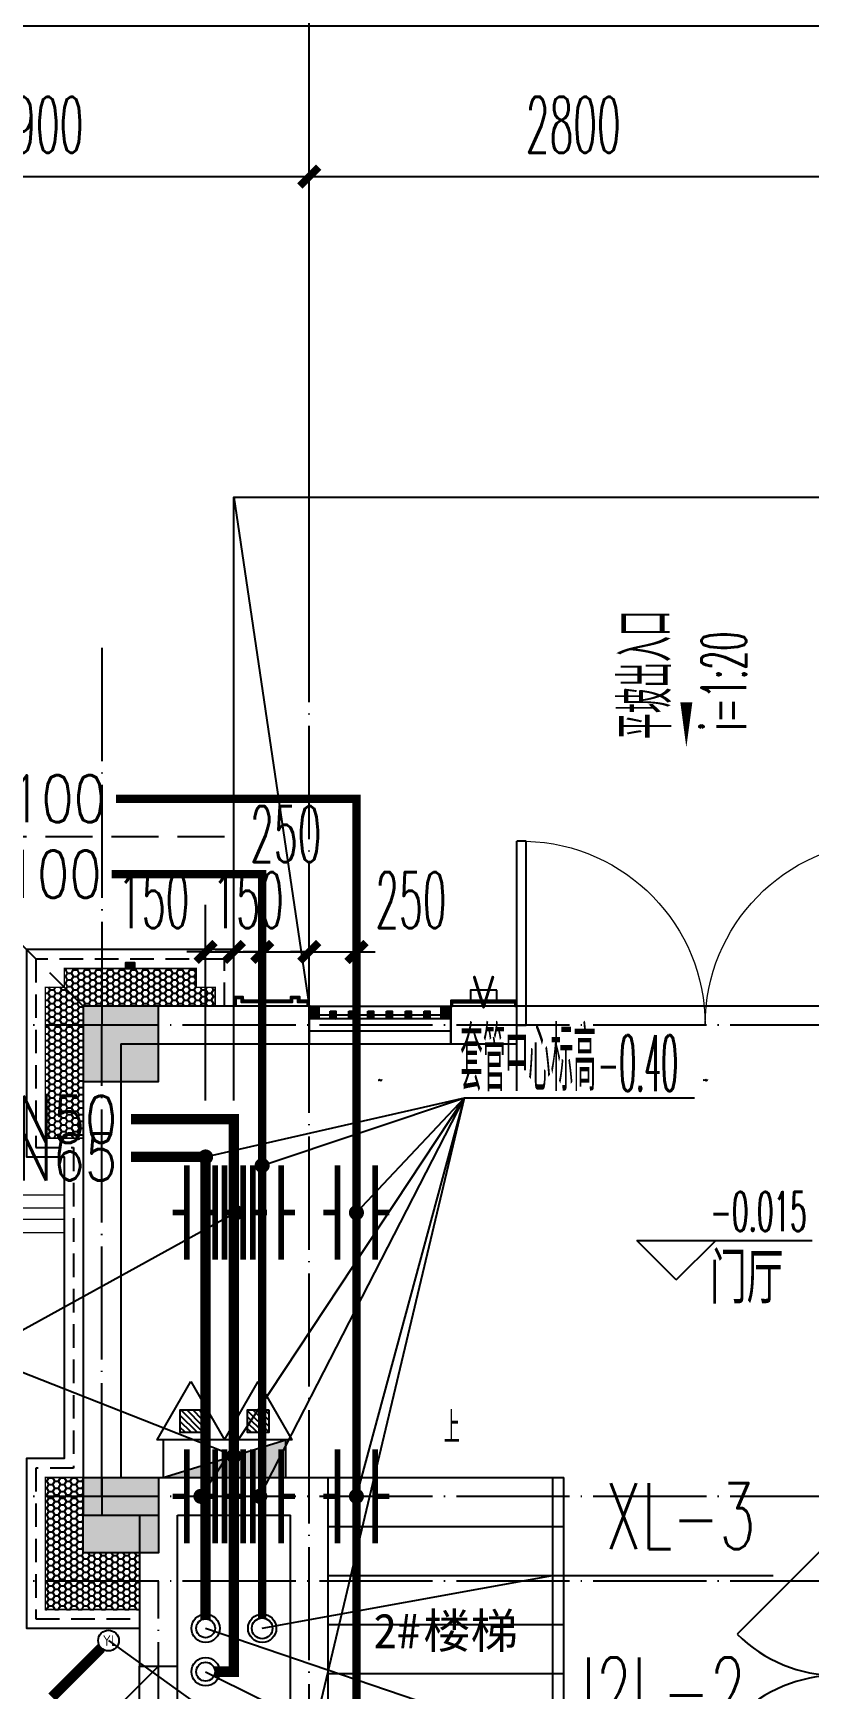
# Model space of a CAD drawing. Extents: x 27938 to 1507990, y 110129 to 923079.
# Drawn here: x 862552 to 866667, y 684636 to 693418 of the extents above; entities that cross this region are included whole.
import ezdxf

# ---------------------------------------------------------------- set-up
doc = ezdxf.new("R2010")
doc.units = 0
doc.header["$LTSCALE"] = 1000
doc.header["$MEASUREMENT"] = 0
for name, pattern in [('DASH', [0.35, 0.25, -0.1]), ('DOTE', [2.42, 2, -0.2, 0.02, -0.2]), ('HIDDEN', [0.375, 0.25, -0.125])]:
    doc.linetypes.add(name, pattern=pattern)
for name, color, linetype in [('A-EQPM-MECH', 191, 'Continuous'), ('AXIS', 3, 'Continuous'), ('DIM_ELEV', 3, 'Continuous'), ('DIM_SYMB', 3, 'Continuous'), ('DIM_不分区消火栓', 1, 'Continuous'), ('DIM_给水', 3, 'Continuous'), ('DIM_雨水', 4, 'Continuous'), ('DOTE', 1, 'Continuous'), ('EQUIP_消火栓', 7, 'Continuous'), ('EQUIP_消防', 7, 'Continuous'), ('PIPE-不分区消火栓', 1, 'TG_X'), ('PIPE-给水', 3, 'J1'), ('PIPE-给水中', 72, 'J2'), ('PIPE-雨水', 4, 'TG_Y'), ('PUB_HATCH', 8, 'Continuous'), ('PUB_TEXT', 4, 'Continuous'), ('STAIR', 2, 'Continuous'), ('TEXT_不分区消火栓', 7, 'Continuous'), ('TEXT_给水', 7, 'Continuous'), ('TWT_LEAD', 3, 'Continuous'), ('VALVE_不分区消火栓', 7, 'Continuous'), ('VPIPE-不分区消火栓', 1, 'Continuous'), ('VPIPE-消防', 1, 'X1'), ('VPIPE-给水', 3, 'J1'), ('VPIPE-给水中', 72, 'J2'), ('VPIPE-雨水', 4, 'Y'), ('WALL', 9, 'Continuous'), ('WINDOW', 4, 'Continuous'), ('WINDOW_TEXT', 7, 'Continuous'), ('修改标示', 212, 'Continuous'), ('卫生间', 6, 'Continuous'), ('看线', 251, 'Continuous'), ('立面', 73, 'Continuous'), ('立面-看线', 251, 'Continuous'), ('铝合金', 144, 'Continuous')]:
    doc.layers.add(name, color=color, linetype=linetype)
doc.layers.add('平面-栏杆', color=135, linetype='Continuous', lineweight=15)
doc.layers.add('平面-看线', color=45, linetype='Continuous', lineweight=15)
doc.styles.add('_TCH_DIM', font='SIMPLEX.shx', dxfattribs={"width": 0.7, "bigfont": 'GBCBIG.shx'})
doc.styles.add('_TCH_DIM_T3', font='SIMPLEX.shx', dxfattribs={"width": 0.494118, "bigfont": 'GBCBIG.shx'})
doc.styles.add('_TCH_WINDOW', font='SIMPLEX.shx', dxfattribs={"width": 0.7, "height": 3.5, "bigfont": 'GBCBIG.shx'})
doc.styles.add('_TWT_PIPEDN', font='SIMPLEX', dxfattribs={"width": 0.8, "height": 3.5, "bigfont": 'HZTXT'})
doc.styles.add('_TWT_SERIAL', font='SIMPLEX', dxfattribs={"width": 0.8, "height": 3.5, "bigfont": 'HZTXT'})
doc.styles.get("Standard").update_dxf_attribs({"font": 'gbenor.shx', "bigfont": 'gbcbig.shx'})
doc.styles.add('TG_LINETYPE', font='SIMPLEX', dxfattribs={"width": 0.8, "height": 3, "bigfont": 'HZTXT'})
doc.styles.add('黑体', font='simhei.ttf')
doc.linetypes.add('J1', pattern='A,3,-0.2,["J1",Standard,S=0.25,R=0,X=-0.1,Y=-0.115],-0.35', length=3.55)
doc.linetypes.add('J2', pattern='A,3,-0.2,["J2",Standard,S=0.25,R=0,X=-0.1,Y=-0.115],-0.35', length=3.55)
doc.linetypes.add('TG_X', pattern='A,2,-0.229,["X",TG_LINETYPE,S=0.1,R=0,X=-0.229,Y=-0.15],0', length=2.229)
doc.linetypes.add('TG_Y', pattern='A,2,-0.229,["Y",TG_LINETYPE,S=0.1,R=0,X=-0.229,Y=-0.15],0', length=2.229)
doc.linetypes.add('X1', pattern='A,3,-0.2,["X1",Standard,S=0.25,R=0,X=-0.1,Y=-0.115],-0.35', length=3.55)
doc.linetypes.add('Y', pattern='A,3,-0.2,["Y",Standard,S=0.25,R=0,X=-0.1,Y=-0.115],-0.2', length=3.4)
doc.dimstyles.new('_TCH_ARCH&&100', dxfattribs={"dimtxt": 297.5, "dimasz": 100, "dimexe": 250, "dimexo": 300, "dimgap": 126.25, "dimtad": 1, "dimdec": 0, "dimzin": 0, "dimdsep": 46, "dimtxsty": '_TCH_DIM_T3', "dimblk": 'ARCHTICK', "dimcen": 0.09, "dimclrt": 4, "dimazin": 2, "dimtfac": 1, "dimtdec": 0, "dimtix": 1, "dimtmove": 2, "dimatfit": 3, "dimfxl": 100, "dimtolj": 1, "dimtzin": 0, "dimarcsym": 0})
doc.dimstyles.new('_TWT_ARCH&&100', dxfattribs={"dimtxt": 297.5, "dimasz": 100, "dimexe": 250, "dimexo": 300, "dimgap": 126.25, "dimtad": 1, "dimdec": 0, "dimzin": 0, "dimdsep": 46, "dimtxsty": '_TCH_DIM_T3', "dimblk": 'ARCHTICK', "dimcen": 0.09, "dimclrt": 7, "dimazin": 2, "dimtfac": 1, "dimtdec": 0, "dimtix": 1, "dimtmove": 2, "dimatfit": 3, "dimfxl": 1, "dimtolj": 1, "dimtzin": 0, "dimarcsym": 0})

# ---------------------------------------------------------------- blocks, each defined once
blk = doc.blocks.new('A$C148B7D8E')
at = {"layer": '卫生间', "color": 159, "linetype": 'DASH', "true_color": 0x22346e}
blk.add_line((15200, 14500), (16100, 15400), dxfattribs=at)
blk.add_lwpolyline([(16100, 13500), (16100, 15400), (14400.2, 15400)], dxfattribs=at)
blk = doc.blocks.new('$TwtSys$00000434')
for p, q in [((-0.5, 0.5), (-0.5, -0.5)), ((-0.5, -0.5), (0.5, 0.5)), ((0.5, 0.5), (-0.5, 0.5)), ((0.5, -0.5), (0.5, 0.5)), ((-0.5, -0.5), (0.5, -0.5))]:
    blk.add_line(p, q)
blk.add_solid([(0.5, -0.5), (0.5, 0.5), (-0.5, -0.5)])
blk = doc.blocks.new('$TwtSys$00000546')
h = blk.add_hatch()
h.set_pattern_fill('ANSI31', color=1, scale=200, style=0)
h.set_pattern_definition([(45, (-38543.802, -6670.83), (-17.67767, 17.67767), [])])
h.paths.add_polyline_path([(-64.9, 173.7), (64.9, 173.7), (64.9, 43.9), (-64.9, 43.9)])
at = {"color": 1}
for points in [[(0, 343.6), (-198.4, 0), (198.4, 0)], [(-64.9, 173.7), (64.9, 173.7), (64.9, 43.9), (-64.9, 43.9)]]:
    blk.add_lwpolyline(points, close=True, dxfattribs=at)
blk = doc.blocks.new('A$C7D502F78')
at = {"layer": '修改标示', "ltscale": 2}
blk.add_lwpolyline([(-150.6, 197.3), (-10.6, 197.3), (-10.6, 142.3), (-150.6, 142.3)], close=True, dxfattribs=at)
at = {"layer": 'PUB_TEXT'}
blk.add_text('V', height=175, dxfattribs=at).set_placement((-147.2, 99.1))
blk = doc.blocks.new('A$C028C60F5')
at = {"color": 0}
blk.add_lwpolyline([(400, 0), (0, 0), (0, -400), (400, -400)], close=True, dxfattribs=at)
at = {"layer": 'PUB_HATCH', "color": 0}
blk.add_solid([(0, -400), (400, -400), (0, 0), (400, 0)], dxfattribs=at)
blk = doc.blocks.new('A$C3EFA6995')
for p in [(9700, 100), (9700, -2400), (15900, -2400)]:
    blk.add_blockref('A$C028C60F5', p)
at = {"xscale": -1}
blk.add_blockref('A$C028C60F5', (16300, 100), dxfattribs=at)
blk = doc.blocks.new('A$C62CD4B6E')
at = {"layer": 'WALL', "color": 8}
for p, q in [((20300, -2100), (20600, -2100)), ((20300, -2100), (20300, -2300)), ((20600, -2100), (20600, -2300)), ((20300, -2300), (20600, -2300))]:
    blk.add_line(p, q, dxfattribs=at)
at = {"layer": '平面-栏杆', "color": 8}
for p, q in [((15480, -670), (20100, -670)), ((15480, -730), (20100, -730))]:
    blk.add_line(p, q, dxfattribs=at)
at = {"layer": '平面-看线', "color": 8}
for p, q in [((15480, -600), (20100, -600)), ((15480, -800), (20100, -800))]:
    blk.add_line(p, q, dxfattribs=at)
blk = doc.blocks.new('_ArchTick')
at = {"color": 0, "linetype": 'ByBlock', "const_width": 0.4}
blk.add_lwpolyline([(-0.5, -0.5), (0.5, 0.5)], dxfattribs=at)
blk = doc.blocks.new('*D204')
at = {"layer": 'Defpoints', "color": 0}
for p in [(863616.6, 688544.7), (863466.6, 687457.2), (863616.6, 687457.2)]:
    blk.add_point(p, dxfattribs=at)
at = {"layer": 'DIM_给水', "color": 0, "lineweight": -2}
for p, q in [((863466.6, 687757.2), (863466.6, 688794.7)), ((863616.6, 687757.2), (863616.6, 688794.7)), ((863466.6, 688544.7), (863366.6, 688544.7)), ((863466.6, 688544.7), (863616.6, 688544.7)), ((863616.6, 688544.7), (863716.6, 688544.7))]:
    blk.add_line(p, q, dxfattribs=at)
at = {"layer": 'DIM_给水', "color": 0, "lineweight": -2, "xscale": 100, "yscale": 100, "zscale": 100}
blk.add_blockref('_ArchTick', (863466.6, 688544.7), dxfattribs=at)
at = {"layer": 'DIM_给水', "color": 0, "lineweight": -2, "xscale": 100, "yscale": 100, "zscale": 100, "rotation": 180}
blk.add_blockref('_ArchTick', (863616.6, 688544.7), dxfattribs=at)
at = {"layer": 'DIM_给水', "color": 7, "insert": (863191.6, 688819.7), "char_height": 297.5, "attachment_point": 5, "style": '_TCH_DIM_T3'}
blk.add_mtext('\\A1;150', dxfattribs=at)
blk = doc.blocks.new('*D205')
at = {"layer": 'Defpoints', "color": 0}
for p in [(863766.6, 688544.7), (863616.6, 687457.2), (863766.6, 687457.2)]:
    blk.add_point(p, dxfattribs=at)
at = {"layer": 'DIM_给水', "color": 0, "lineweight": -2}
for p, q in [((863616.6, 687757.2), (863616.6, 688794.7)), ((863766.6, 687757.2), (863766.6, 688794.7)), ((863616.6, 688544.7), (863516.6, 688544.7)), ((863616.6, 688544.7), (863766.6, 688544.7)), ((863766.6, 688544.7), (863866.6, 688544.7))]:
    blk.add_line(p, q, dxfattribs=at)
at = {"layer": 'DIM_给水', "color": 0, "lineweight": -2, "xscale": 100, "yscale": 100, "zscale": 100}
blk.add_blockref('_ArchTick', (863616.6, 688544.7), dxfattribs=at)
at = {"layer": 'DIM_给水', "color": 0, "lineweight": -2, "xscale": 100, "yscale": 100, "zscale": 100, "rotation": 180}
blk.add_blockref('_ArchTick', (863766.6, 688544.7), dxfattribs=at)
at = {"layer": 'DIM_给水', "color": 7, "insert": (863691.6, 688819.7), "char_height": 297.5, "attachment_point": 5, "style": '_TCH_DIM_T3'}
blk.add_mtext('\\A1;150', dxfattribs=at)
blk = doc.blocks.new('*D206')
at = {"layer": 'Defpoints', "color": 0}
for p in [(864016.6, 688544.7), (863766.6, 687457.2), (864016.6, 687457.2)]:
    blk.add_point(p, dxfattribs=at)
at = {"layer": 'DIM_给水', "color": 0, "lineweight": -2}
for p, q in [((863766.6, 687757.2), (863766.6, 688794.7)), ((864016.6, 687757.2), (864016.6, 688794.7)), ((863766.6, 688544.7), (863666.6, 688544.7)), ((863766.6, 688544.7), (864016.6, 688544.7)), ((864016.6, 688544.7), (864116.6, 688544.7))]:
    blk.add_line(p, q, dxfattribs=at)
at = {"layer": 'DIM_给水', "color": 0, "lineweight": -2, "xscale": 100, "yscale": 100, "zscale": 100}
blk.add_blockref('_ArchTick', (863766.6, 688544.7), dxfattribs=at)
at = {"layer": 'DIM_给水', "color": 0, "lineweight": -2, "xscale": 100, "yscale": 100, "zscale": 100, "rotation": 180}
blk.add_blockref('_ArchTick', (864016.6, 688544.7), dxfattribs=at)
at = {"layer": 'DIM_给水', "color": 7, "insert": (863891.6, 689169.7), "char_height": 297.5, "attachment_point": 5, "style": '_TCH_DIM_T3'}
blk.add_mtext('\\A1;250', dxfattribs=at)
blk = doc.blocks.new('*D207')
at = {"layer": 'Defpoints', "color": 0}
for p in [(864266.6, 688544.7), (864016.6, 687457.2), (864266.6, 687457.2)]:
    blk.add_point(p, dxfattribs=at)
at = {"layer": 'DIM_给水', "color": 0, "lineweight": -2}
for p, q in [((864016.6, 687757.2), (864016.6, 688794.7)), ((864266.6, 687757.2), (864266.6, 688794.7)), ((864016.6, 688544.7), (863916.6, 688544.7)), ((864016.6, 688544.7), (864266.6, 688544.7)), ((864266.6, 688544.7), (864366.6, 688544.7))]:
    blk.add_line(p, q, dxfattribs=at)
at = {"layer": 'DIM_给水', "color": 0, "lineweight": -2, "xscale": 100, "yscale": 100, "zscale": 100}
blk.add_blockref('_ArchTick', (864016.6, 688544.7), dxfattribs=at)
at = {"layer": 'DIM_给水', "color": 0, "lineweight": -2, "xscale": 100, "yscale": 100, "zscale": 100, "rotation": 180}
blk.add_blockref('_ArchTick', (864266.6, 688544.7), dxfattribs=at)
at = {"layer": 'DIM_给水', "color": 7, "insert": (864555.6, 688819.7), "char_height": 297.5, "attachment_point": 5, "style": '_TCH_DIM_T3'}
blk.add_mtext('\\A1;250', dxfattribs=at)
blk = doc.blocks.new('*D941')
at = {"layer": 'AXIS', "color": 0, "lineweight": -2}
for p, q in [((864016.6, 690457.2), (864016.6, 692907.2)), ((866816.6, 690457.2), (866816.6, 692907.2)), ((864016.6, 692657.2), (866816.6, 692657.2))]:
    blk.add_line(p, q, dxfattribs=at)
at = {"layer": 'Defpoints', "color": 0}
for p in [(866816.6, 692657.2), (864016.6, 690157.2), (866816.6, 690157.2)]:
    blk.add_point(p, dxfattribs=at)
at = {"layer": 'AXIS', "color": 0, "lineweight": -2, "xscale": 100, "yscale": 100, "zscale": 100, "rotation": 180}
blk.add_blockref('_ArchTick', (864016.6, 692657.2), dxfattribs=at)
at = {"layer": 'AXIS', "color": 0, "lineweight": -2, "xscale": 100, "yscale": 100, "zscale": 100}
blk.add_blockref('_ArchTick', (866816.6, 692657.2), dxfattribs=at)
at = {"layer": 'AXIS', "color": 4, "insert": (865416.6, 692932.2), "char_height": 297.5, "attachment_point": 5, "style": '_TCH_DIM_T3'}
blk.add_mtext('\\A1;2800', dxfattribs=at)
blk = doc.blocks.new('*D942')
at = {"layer": 'AXIS', "color": 0, "lineweight": -2}
for p, q in [((861116.6, 690457.2), (861116.6, 692907.2)), ((864016.6, 690457.2), (864016.6, 692907.2)), ((861116.6, 692657.2), (864016.6, 692657.2))]:
    blk.add_line(p, q, dxfattribs=at)
at = {"layer": 'Defpoints', "color": 0}
for p in [(864016.6, 692657.2), (861116.6, 690157.2), (864016.6, 690157.2)]:
    blk.add_point(p, dxfattribs=at)
at = {"layer": 'AXIS', "color": 0, "lineweight": -2, "xscale": 100, "yscale": 100, "zscale": 100, "rotation": 180}
blk.add_blockref('_ArchTick', (861116.6, 692657.2), dxfattribs=at)
at = {"layer": 'AXIS', "color": 0, "lineweight": -2, "xscale": 100, "yscale": 100, "zscale": 100}
blk.add_blockref('_ArchTick', (864016.6, 692657.2), dxfattribs=at)
at = {"layer": 'AXIS', "color": 4, "insert": (862566.6, 692932.2), "char_height": 297.5, "attachment_point": 5, "style": '_TCH_DIM_T3'}
blk.add_mtext('\\A1;2900', dxfattribs=at)
blk = doc.blocks.new('*D959')
at = {"layer": 'AXIS', "color": 0, "lineweight": -2}
for p, q in [((827816.6, 690457.2), (827816.6, 693707.2)), ((878016.6, 690457.2), (878016.6, 693707.2)), ((827816.6, 693457.2), (878016.6, 693457.2))]:
    blk.add_line(p, q, dxfattribs=at)
at = {"layer": 'Defpoints', "color": 0}
for p in [(878016.6, 693457.2), (827816.6, 690157.2), (878016.6, 690157.2)]:
    blk.add_point(p, dxfattribs=at)
at = {"layer": 'AXIS', "color": 0, "lineweight": -2, "xscale": 100, "yscale": 100, "zscale": 100, "rotation": 180}
blk.add_blockref('_ArchTick', (827816.6, 693457.2), dxfattribs=at)
at = {"layer": 'AXIS', "color": 0, "lineweight": -2, "xscale": 100, "yscale": 100, "zscale": 100}
blk.add_blockref('_ArchTick', (878016.6, 693457.2), dxfattribs=at)
at = {"layer": 'AXIS', "color": 4, "insert": (852916.6, 693732.2), "char_height": 297.5, "attachment_point": 5, "style": '_TCH_DIM_T3'}
blk.add_mtext('\\A1;50200', dxfattribs=at)
blk = doc.blocks.new('$DorLib2D$00000116')
at = {"color": 0}
for p, q in [((-0.5, 0), (-0.1464, 0.3536)), ((0.5, 0), (0.1464, 0.3536))]:
    blk.add_line(p, q, dxfattribs=at)
for centre, start, end in [((-0.5, 0), 0, 45), ((0.5, 0), 135, 180)]:
    blk.add_arc(centre, 0.5, start, end, dxfattribs=at)
blk = doc.blocks.new('$WINLIB2D$00000001')
at = {"color": 0}
for points in [[(-0.5, 0.5), (-0.5, -0.5)], [(-0.5, 0.5), (0.5, 0.5)], [(0.5, -0.5), (0.5, 0.5)], [(0.5, 0.167), (-0.5, 0.167)], [(0.5, -0.167), (-0.5, -0.167)], [(-0.5, -0.5), (0.5, -0.5)]]:
    blk.add_lwpolyline(points, dxfattribs=at)
blk = doc.blocks.new('$DorLib2D$00000002')
for p, q in [((-0.5, 0), (-0.5, 0.4875)), ((-0.475, 0.4875), (-0.5, 0.4875)), ((-0.475, 0), (-0.475, 0.4875)), ((0.475, 0), (0.475, 0.4875)), ((0.475, 0.4875), (0.5, 0.4875)), ((0.5, 0), (0.5, 0.4875)), ((-0.5, 0), (-0.475, 0)), ((0.5, 0), (0.475, 0))]:
    blk.add_line(p, q)
at = {"lineweight": 13}
for centre, start, end in [((-0.4875, 0), 0, 88.5307), ((0.4875, 0), 91.4693, 180)]:
    blk.add_arc(centre, 0.4875, start, end, dxfattribs=at)
blk = doc.blocks.new('$VALVE$00000553')
at = {"const_width": 30}
for points in [[(0, 100), (0, 175)], [(0, 100), (-250, 100), (-250, 100)], [(0, 100), (250, 100), (250, 100)], [(-250, -100), (-250, -100), (0, -100)], [(250, -100), (250, -100), (0, -100)], [(0, -175), (0, -100)]]:
    blk.add_lwpolyline(points, dxfattribs=at)

msp = doc.modelspace()

# ---------------------------------------------------------------- hatches: boundary and pattern name
at = {"layer": 'PIPE-不分区消火栓'}
for points in [[(864266.6, 689357.2), (864289.1, 689357.2), (864289.1, 689379.7)], [(864266.6, 689357.2), (864266.6, 689379.7), (864289.1, 689379.7)], [(863766.6, 688957.2), (863789.1, 688957.2), (863789.1, 688979.7)], [(863766.6, 688957.2), (863766.6, 688979.7), (863789.1, 688979.7)]]:
    msp.add_hatch(color=256, dxfattribs=at).paths.add_polyline_path(points)
at = {"layer": 'PIPE-给水'}
for points in [[(863616.6, 687657.2), (863644.1, 687657.2), (863644.1, 687684.7)], [(863616.6, 687657.2), (863616.6, 687684.7), (863644.1, 687684.7)], [(863616.6, 684727.2), (863616.6, 684699.7), (863644.1, 684699.7)], [(863616.6, 684727.2), (863644.1, 684727.2), (863644.1, 684699.7)]]:
    msp.add_hatch(color=256, dxfattribs=at).paths.add_polyline_path(points)
at = {"layer": 'PIPE-给水中'}
for points in [[(863466.6, 687457.2), (863494.1, 687457.2), (863494.1, 687484.7)], [(863466.6, 687457.2), (863466.6, 687484.7), (863494.1, 687484.7)]]:
    msp.add_hatch(color=256, dxfattribs=at).paths.add_polyline_path(points)
at = {"layer": '立面'}
h = msp.add_hatch(dxfattribs=at)
h.set_pattern_fill('ANSI31', color=8, scale=2)
h.set_pattern_definition([(45, (-25233.4547, -107108.3295), (-2.24506403, 2.24506403), [])])
h.paths.add_polyline_path([(863041.8, 688457.2), (863091.8, 688457.2), (863091.8, 688487.2), (863041.8, 688487.2)])
h = msp.add_hatch(dxfattribs=at)
h.set_pattern_fill('ANSI31', color=8, scale=2)
h.set_pattern_definition([(45, (162774.294, -266823.1597), (-2.24506403, 2.24506403), [])])
h.paths.add_polyline_path([(863616.8, 688257.3), (864016.5, 688257.3), (864016.5, 688287.3), (863966.5, 688287.3), (863966.5, 688307.4), (863916.5, 688307.4), (863916.5, 688287.4), (863666.7, 688287.1), (863666.5, 688307.4), (863616.8, 688307.4)])
h.paths.add_polyline_path([(863626.8, 688257.3), (864006.5, 688257.3), (864006.5, 688277.3), (863956.5, 688277.3), (863956.5, 688297.4), (863926.5, 688297.4), (863926.5, 688277.4), (863656.8, 688277.1), (863656.6, 688297.4), (863626.8, 688297.4)])
h = msp.add_hatch(dxfattribs=at)
h.set_pattern_fill('ANSI31', color=8, scale=2)
h.set_pattern_definition([(45, (-25433.4547, -108177.829), (-2.24506403, 2.24506403), [])])
edge = h.paths.add_edge_path()
edge.add_line((864766.5, 688257.2), (864776.6, 688257.2))
edge.add_line((864776.6, 688257.2), (864776.6, 688277.2))
edge.add_line((864776.6, 688277.2), (865106.6, 688277.2))
edge.add_line((865106.6, 688277.2), (865106.6, 688257.3))
edge.add_line((865106.6, 688257.3), (865116.6, 688257.2))
edge.add_line((865116.6, 688257.2), (865116.6, 688287.2))
edge.add_line((865116.6, 688287.2), (864766.6, 688287.2))
edge.add_line((864766.6, 688287.2), (864766.6, 688257.2))
h = msp.add_hatch(dxfattribs=at)
h.set_pattern_fill('ANSI31', color=8, scale=2)
h.set_pattern_definition([(45, (162714.0584, -266823.342), (-2.24506403, 2.24506403), [])])
h.paths.add_polyline_path([(864016.5, 688257.2), (864066.5, 688257.2), (864066.5, 688190.5), (864016.5, 688190.5)])
h = msp.add_hatch(dxfattribs=at)
h.set_pattern_fill('ANSI31', color=8, scale=2)
h.set_pattern_definition([(45, (162824.059, -266823.3426), (-2.24506403, 2.24506403), [])])
h.paths.add_polyline_path([(864126.5, 688230.2), (864156.5, 688230.2), (864156.5, 688190.5), (864126.5, 688190.5)])
h = msp.add_hatch(dxfattribs=at)
h.set_pattern_fill('ANSI31', color=8, scale=2)
h.set_pattern_definition([(45, (162924.059, -266823.3435), (-2.24506403, 2.24506403), [])])
h.paths.add_polyline_path([(864226.5, 688230.2), (864256.5, 688230.2), (864256.5, 688190.5), (864226.5, 688190.5)])
h = msp.add_hatch(dxfattribs=at)
h.set_pattern_fill('ANSI31', color=8, scale=2)
h.set_pattern_definition([(45, (163024.059, -266823.3444), (-2.24506403, 2.24506403), [])])
h.paths.add_polyline_path([(864326.5, 688230.2), (864356.5, 688230.2), (864356.5, 688190.5), (864326.5, 688190.5)])
h = msp.add_hatch(dxfattribs=at)
h.set_pattern_fill('ANSI31', color=8, scale=2)
h.set_pattern_definition([(45, (163124.059, -266823.3454), (-2.24506403, 2.24506403), [])])
h.paths.add_polyline_path([(864426.5, 688230.2), (864456.5, 688230.2), (864456.5, 688190.5), (864426.5, 688190.5)])
h = msp.add_hatch(dxfattribs=at)
h.set_pattern_fill('ANSI31', color=8, scale=2)
h.set_pattern_definition([(45, (163224.059, -266823.3463), (-2.24506403, 2.24506403), [])])
h.paths.add_polyline_path([(864526.5, 688230.2), (864556.5, 688230.2), (864556.5, 688190.5), (864526.5, 688190.5)])
h = msp.add_hatch(dxfattribs=at)
h.set_pattern_fill('ANSI31', color=8, scale=2)
h.set_pattern_definition([(45, (163324.059, -266823.3472), (-2.24506403, 2.24506403), [])])
h.paths.add_polyline_path([(864626.5, 688230.2), (864656.5, 688230.2), (864656.5, 688190.5), (864626.5, 688190.5)])
h = msp.add_hatch(dxfattribs=at)
h.set_pattern_fill('ANSI31', color=8, scale=2)
h.set_pattern_definition([(45, (163414.0617, -266823.3383), (-2.24506403, 2.24506403), [])])
h.paths.add_polyline_path([(864716.5, 688257.2), (864766.5, 688257.2), (864766.5, 688190.5), (864716.5, 688190.5)])
at = {"layer": '立面-看线'}
h = msp.add_hatch(dxfattribs=at)
h.set_pattern_fill('HONEY', color=8, scale=13)
h.set_pattern_definition([(0, (407399.363, 156240.446), (30.95625, 17.872595), [20.6375, -41.275]), (120, (407399.363, 156240.446), (-30.9562463, 17.8726014), [20.6375, -41.275]), (60, (407399.363, 156240.446), (3.7e-06, 35.7451964), [-41.275, 20.6375])])
h.paths.add_polyline_path([(863416.8, 688357.2), (863416.8, 688457.2), (862716.8, 688457.2), (862716.8, 688357.2), (862616.8, 688357.2), (862616.8, 687557.2), (862816.6, 687557.2), (862816.6, 688257.2), (863515.9, 688257.2), (863515.9, 688357.2)])
h = msp.add_hatch(dxfattribs=at)
h.set_pattern_fill('HONEY', color=8, scale=13)
h.set_pattern_definition([(0, (407300, 152740.447), (30.95625, 17.872595), [20.6375, -41.275]), (120, (407300, 152740.447), (-30.9562463, 17.8726014), [20.6375, -41.275]), (60, (407300, 152740.447), (3.7e-06, 35.7451964), [-41.275, 20.6375])])
h.paths.add_polyline_path([(863116.6, 685357.2), (862816.6, 685357.2), (862816.6, 685757.2), (862617.1, 685757.2), (862617.1, 685057.2), (863116.6, 685057.2)])

# ---------------------------------------------------------------- linework, layer by layer
at = {"color": 8, "const_width": 8}
for points in [[(862816.6, 687557.2), (862616.8, 687557.2), (862616.8, 688357.2), (862716.8, 688357.2), (862716.8, 688457.2), (863006.8, 688457.2), (863006.8, 688457.2), (863126.8, 688457.2), (863126.8, 688457.2), (863416.8, 688457.2), (863416.8, 688357.2), (863516.8, 688357.2), (863516.8, 688257.2)], [(862816.6, 685757.2), (862616.6, 685757.2), (862616.6, 685057.2), (863116.6, 685057.2)]]:
    msp.add_lwpolyline(points, dxfattribs=at)
at = {"layer": 'A-EQPM-MECH', "color": 8}
for points in [[(863616.8, 688257.2), (863616.8, 690957.2), (868616.8, 690957.2), (868616.8, 688257.2)], [(863616.8, 690957.2), (864016.5, 688257.2)]]:
    msp.add_lwpolyline(points, dxfattribs=at)
at = {"layer": 'AXIS', "color": 8}
msp.add_line((864016.6, 690157.2), (864016.6, 694157.2), dxfattribs=at)
at = {"layer": 'DIM_ELEV', "color": 8}
for p, q in [((865963.2, 686804.9), (865753.2, 687014.9)), ((865753.2, 687014.9), (866684.1, 687014.9)), ((865963.2, 686804.9), (866173.2, 687014.9))]:
    msp.add_line(p, q, dxfattribs=at)
at = {"layer": 'DIM_SYMB', "color": 8}
for points in [[(866016.6, 690364.3, 0, 0, 0), (866016.6, 689629.5, 0, 64, 0), (866016.6, 689869.5, 0, 0, 0)], [(864766.6, 685887.2, 0, 0, 0), (864766.6, 683937.2, 0, 40, 0), (864766.6, 684087.2, 0, 0, 0)]]:
    msp.add_lwpolyline(points, format="xyseb", dxfattribs=at)
at = {"layer": 'DIM_不分区消火栓'}
for p, q in [((863766.6, 684957.2), (865306.6, 685237.2)), ((865306.6, 685237.2), (866477.9, 685237.2))]:
    msp.add_line(p, q, dxfattribs=at)
at = {"layer": 'DIM_给水'}
for p, q in [((863466.6, 684957.2), (865366.6, 684311.7)), ((863466.6, 684727.2), (865366.6, 683781.7))]:
    msp.add_line(p, q, dxfattribs=at)
at = {"layer": 'DIM_雨水'}
msp.add_line((862951.6, 684892.2), (865366.6, 683157.2), dxfattribs=at)
at = {"layer": 'DOTE', "color": 169, "linetype": 'DOTE', "ltscale": 0.3}
for p, q in [((862916.6, 690157.2), (862916.6, 688157.2)), ((864016.6, 681157.4), (864016.6, 690157.2)), ((879916.6, 688157.2), (825916.6, 688157.2)), ((862916.6, 685657.2), (862916.6, 688157.2)), ((879916.6, 685657.2), (825916.6, 685657.2)), ((879916.6, 685207.2), (825916.6, 685207.2)), ((863216.6, 683557.2), (863216.6, 685207.2))]:
    msp.add_line(p, q, dxfattribs=at)
at = {"layer": 'PIPE-不分区消火栓', "ltscale": 0.5, "const_width": 45}
for points in [[(864266.6, 689357.2), (862990.8, 689357.2)], [(864266.6, 684307.2), (864266.6, 689357.2)], [(863766.6, 688957.2), (862968.5, 688957.2)]]:
    msp.add_lwpolyline(points, dxfattribs=at)
at = {"layer": 'PIPE-不分区消火栓', "const_width": 45}
for points in [[(863766.6, 685012.2), (863766.6, 688957.2)], [(863766.6, 685012.2), (863766.6, 685734.7)]]:
    msp.add_lwpolyline(points, dxfattribs=at)
at = {"layer": 'PIPE-给水', "ltscale": 0.5, "const_width": 55}
for points in [[(863616.6, 687657.2), (863070.4, 687657.2)], [(863616.6, 684727.2), (863616.6, 687657.2)], [(863516.6, 684727.2), (863616.6, 684727.2)]]:
    msp.add_lwpolyline(points, dxfattribs=at)
at = {"layer": 'PIPE-给水中', "ltscale": 0.5, "const_width": 55}
for points in [[(863466.6, 687457.2), (863070.4, 687457.2)], [(863466.6, 685007.2), (863466.6, 687457.2)]]:
    msp.add_lwpolyline(points, dxfattribs=at)
at = {"layer": 'PIPE-雨水', "ltscale": 0.5, "const_width": 55}
msp.add_lwpolyline([(862651.6, 684592.2), (862912.7, 684853.3)], dxfattribs=at)
at = {"layer": 'STAIR', "color": 8}
for p, q in [((864116.6, 683261.2), (864116.6, 685757.2)), ((864116.6, 685757.2), (865366.6, 685757.2)), ((865306.6, 685757.2), (865306.6, 684051.6)), ((865366.6, 684093.2), (865366.6, 685757.2)), ((864116.6, 685497.2), (865366.6, 685497.2)), ((864116.6, 685237.2), (865366.6, 685237.2)), ((864116.6, 684977.2), (865366.6, 684977.2)), ((864116.6, 684717.2), (865366.6, 684717.2))]:
    msp.add_line(p, q, dxfattribs=at)
at = {"layer": 'TWT_LEAD'}
for p, q in [((863441.6, 685657.2), (864839.2, 687771.4)), ((863466.6, 687457.2), (864839.2, 687771.4)), ((863754.1, 685657.2), (864839.2, 687771.4)), ((863766.6, 687412), (864839.2, 687771.4)), ((864016.6, 684307.2), (864839.2, 687771.4)), ((864266.6, 687162), (864839.2, 687771.4)), ((864266.6, 685657.2), (864839.2, 687771.4)), ((864839.2, 687771.4), (866060, 687771.4)), ((863629.1, 687162), (862256.8, 686407.4)), ((863616.6, 685871.5), (862256.8, 686407.4))]:
    msp.add_line(p, q, dxfattribs=at)
at = {"layer": 'TWT_LEAD', "const_width": 40}
for points in [[(863447.1, 687452.7, 1), (863486.1, 687461.6, 1)], [(863747.6, 687405.6, 1), (863785.5, 687418.4, 1)], [(863646.6, 687171.6, 1), (863611.6, 687152.4, 1)], [(864252.9, 687147.4, 1), (864280.3, 687176.6, 1)], [(863635.2, 685864.1, 1), (863598, 685878.8, 1)], [(863430.6, 685640.5, 1), (863452.6, 685673.9, 1)], [(863744.9, 685639.4, 1), (863763.2, 685675, 1)], [(864261.4, 685637.9, 1), (864271.8, 685676.5, 1)]]:
    msp.add_lwpolyline(points, format="xyb", close=True, dxfattribs=at)
at = {"layer": 'VPIPE-不分区消火栓'}
msp.add_circle((863766.6, 684957.2), 55, dxfattribs=at)
at = {"layer": 'VPIPE-消防', "color": 8, "linetype": 'Continuous'}
msp.add_circle((863766.6, 684957.2), 75, dxfattribs=at)
at = {"layer": 'VPIPE-给水', "color": 8, "linetype": 'Continuous'}
for centre in [(863466.6, 684957.2), (863466.6, 684727.2)]:
    msp.add_circle(centre, 75, dxfattribs=at)
at = {"layer": 'VPIPE-给水'}
msp.add_circle((863466.6, 684727.2), 50, dxfattribs=at)
at = {"layer": 'VPIPE-给水中'}
msp.add_circle((863466.6, 684957.2), 50, dxfattribs=at)
at = {"layer": 'VPIPE-雨水', "color": 8}
msp.add_circle((862951.6, 684892.2), 55, dxfattribs=at)
at = {"layer": 'VPIPE-雨水'}
msp.add_circle((862951.6, 684892.2), 55, dxfattribs=at)
at = {"layer": 'WALL', "color": 8}
for p, q in [((862816.6, 688257.2), (862816.6, 685557.2)), ((864016.6, 688257.2), (862816.6, 688257.2)), ((864016.6, 688057.2), (864016.6, 688257.2)), ((865116.6, 688257.2), (864766.6, 688257.2)), ((864766.6, 688257.2), (864766.6, 688057.2)), ((865116.6, 688057.2), (865116.6, 688257.2)), ((863016.6, 688057.2), (863016.6, 685757.2)), ((863016.6, 688057.2), (864016.6, 688057.2)), ((864766.6, 688057.2), (865116.6, 688057.2)), ((863016.6, 685757.2), (863216.6, 685757.2)), ((863216.6, 685757.2), (864116.6, 685757.2)), ((864116.6, 683557.2), (864116.6, 685757.2)), ((862816.6, 685557.2), (863116.6, 685557.2)), ((863116.6, 685557.2), (863116.6, 684757.2)), ((863316.6, 684757.2), (863316.6, 685557.2)), ((863316.6, 685557.2), (863916.6, 685557.2)), ((863916.6, 683657.2), (863916.6, 685557.2)), ((863116.6, 684757.2), (863316.6, 684757.2))]:
    msp.add_line(p, q, dxfattribs=at)
at = {"layer": 'WINDOW', "color": 8}
for p, q in [((867116.6, 688257.2), (865116.6, 688257.2)), ((863116.6, 683957.2), (863116.6, 684757.2)), ((863316.6, 683957.2), (863316.6, 684757.2))]:
    msp.add_line(p, q, dxfattribs=at)
at = {"layer": '看线', "color": 8}
msp.add_lwpolyline([(863616.8, 688257.2), (863616.8, 688557.2), (862516.8, 688557.2), (862516.8, 687457.2), (862716.6, 687457.2), (862716.6, 685857.2), (862516.6, 685857.2), (862516.6, 684957.2), (863116.6, 684957.2)], dxfattribs=at)
at = {"layer": '看线', "color": 8, "linetype": 'HIDDEN', "ltscale": 0.5}
msp.add_lwpolyline([(863566.8, 688257.2), (863566.8, 688507.2), (862566.8, 688507.2), (862566.8, 687507.2), (862766.6, 687507.2), (862766.6, 685807.2), (862566.6, 685807.2), (862566.6, 685007.2), (863116.6, 685007.2)], dxfattribs=at)
at = {"layer": '立面', "color": 8}
for p, q in [((864226.5, 688230.2), (864256.5, 688230.2)), ((864226.5, 688190.5), (864226.5, 688230.2)), ((864256.5, 688190.5), (864226.5, 688190.5)), ((864256.5, 688230.2), (864256.5, 688190.5))]:
    msp.add_line(p, q, dxfattribs=at)
for points in [[(863041.8, 688457.2), (863091.8, 688457.2), (863091.8, 688487.2), (863041.8, 688487.2)], [(864016.5, 688257.2), (864066.5, 688257.2), (864066.5, 688190.5), (864016.5, 688190.5)], [(864326.5, 688230.2), (864356.5, 688230.2), (864356.5, 688190.5), (864326.5, 688190.5)], [(864426.5, 688230.2), (864456.5, 688230.2), (864456.5, 688190.5), (864426.5, 688190.5)], [(864526.5, 688230.2), (864556.5, 688230.2), (864556.5, 688190.5), (864526.5, 688190.5)], [(864626.5, 688230.2), (864656.5, 688230.2), (864656.5, 688190.5), (864626.5, 688190.5)], [(864716.5, 688257.2), (864766.5, 688257.2), (864766.5, 688190.5), (864716.5, 688190.5)]]:
    msp.add_lwpolyline(points, close=True, dxfattribs=at)
msp.add_lwpolyline([(864766.5, 688257.2), (864776.6, 688257.2), (864776.6, 688277.2), (865106.6, 688277.2), (865106.6, 688257.3), (865116.6, 688257.2), (865116.6, 688287.2), (864766.6, 688287.2), (864766.6, 688257.2)], dxfattribs=at)
at = {"layer": '铝合金', "color": 8}
for p, q in [((864066.5, 688210.3), (864126.5, 688210.3)), ((864156.5, 688210.3), (864226.5, 688210.3)), ((864256.5, 688210.3), (864326.5, 688210.3)), ((864356.5, 688210.3), (864426.5, 688210.3)), ((864456.5, 688210.3), (864526.5, 688210.3)), ((864556.5, 688210.3), (864626.5, 688210.3)), ((864656.5, 688210.3), (864716.5, 688210.3))]:
    msp.add_line(p, q, dxfattribs=at)
for points in [[(863041.8, 688457.2), (863091.8, 688457.2), (863091.8, 688487.2), (863041.8, 688487.2)], [(864016.5, 688257.2), (864066.5, 688257.2), (864066.5, 688190.5), (864016.5, 688190.5)], [(864126.5, 688230.2), (864156.5, 688230.2), (864156.5, 688190.5), (864126.5, 688190.5)], [(864226.5, 688230.2), (864256.5, 688230.2), (864256.5, 688190.5), (864226.5, 688190.5)], [(864326.5, 688230.2), (864356.5, 688230.2), (864356.5, 688190.5), (864326.5, 688190.5)], [(864426.5, 688230.2), (864456.5, 688230.2), (864456.5, 688190.5), (864426.5, 688190.5)], [(864526.5, 688230.2), (864556.5, 688230.2), (864556.5, 688190.5), (864526.5, 688190.5)], [(864626.5, 688230.2), (864656.5, 688230.2), (864656.5, 688190.5), (864626.5, 688190.5)], [(864716.5, 688257.2), (864766.5, 688257.2), (864766.5, 688190.5), (864716.5, 688190.5)]]:
    msp.add_lwpolyline(points, close=True, dxfattribs=at)
for points in [[(864016.5, 688257.3), (864016.5, 688287.3), (863966.5, 688287.3), (863966.5, 688307.4), (863916.5, 688307.4), (863916.5, 688287.4), (863666.7, 688287.1), (863666.5, 688307.4), (863616.8, 688307.4), (863616.8, 688257.3)], [(864006.5, 688257.3), (864006.5, 688277.3), (863956.5, 688277.3), (863956.5, 688297.4), (863926.5, 688297.4), (863926.5, 688277.4), (863656.8, 688277.1), (863656.6, 688297.4), (863626.8, 688297.4), (863626.8, 688257.3)], [(864766.5, 688257.2), (864776.6, 688257.2), (864776.6, 688277.2), (865106.6, 688277.2), (865106.6, 688257.3), (865116.6, 688257.2), (865116.6, 688287.2), (864766.6, 688287.2), (864766.6, 688257.2)]]:
    msp.add_lwpolyline(points, dxfattribs=at)

# ---------------------------------------------------------------- block references
at = {"color": 8, "xscale": -1}
for name, p in [('A$C148B7D8E', (878016.6, 673757.2)), ('A$C3EFA6995', (879116.6, 688157.2))]:
    msp.add_blockref(name, p, dxfattribs=at)
at = {"ltscale": 0.5}
msp.add_blockref('A$C62CD4B6E', (842616.6, 687857.2), dxfattribs=at)
at = {"layer": 'EQUIP_消火栓', "color": 8, "xscale": 650, "yscale": 200, "zscale": 700}
msp.add_blockref('$TwtSys$00000434', (863566.6, 685857.2), dxfattribs=at)
at = {"layer": 'EQUIP_消防', "color": 8, "xscale": -0.9, "yscale": 0.9, "zscale": 0.9}
for p in [(863388, 685957.2), (863745.1, 685957.2)]:
    msp.add_blockref('$TwtSys$00000546', p, dxfattribs=at)
at = {"layer": 'VALVE_不分区消火栓', "yscale": -1}
for p, rotation in [((863466.6, 687162), 90), ((863616.6, 687162), 90.00000000016163), ((863766.6, 687162), 90), ((864266.6, 687162), 89.99999999427027), ((863466.6, 685657.2), 90), ((863616.6, 685657.2), 90.00000000016163), ((863766.6, 685657.2), 90), ((864266.6, 685657.2), 89.99999999427027)]:
    msp.add_blockref('$VALVE$00000553', p, dxfattribs=dict(at, rotation=rotation))
at = {"layer": 'WINDOW', "color": 8}
ref = msp.add_blockref('$DorLib2D$00000002', (866116.6, 688157.2), dxfattribs=dict(at, xscale=2000, yscale=-2000, zscale=2000, rotation=180))
ref.add_attrib('A', "DYM2026'", (866106.3, 687861.7), dxfattribs={"layer": 'WINDOW_TEXT', "color": 8, "ltscale": 0.5, "height": 5.95, "style": '_TCH_WINDOW', "width": 0.494118})
ref = msp.add_blockref('$WINLIB2D$00000001', (864391.6, 688157.2), dxfattribs=dict(at, xscale=-750.0034281517146, yscale=-200, zscale=-750.0034281517146, rotation=180))
ref.add_attrib('A', "C07'26'", (864383.7, 687861.7), dxfattribs={"layer": 'WINDOW_TEXT', "color": 8, "ltscale": 0.5, "height": 5.95, "style": '_TCH_WINDOW', "width": 0.494118})
ref = msp.add_blockref('$DorLib2D$00000116', (866816.6, 684707.2), dxfattribs=dict(at, xscale=-1500, yscale=-1500, zscale=-1500, rotation=270.000010069939))
ref.add_attrib('A', 'BFGM1518', (867056.2, 684699.7), dxfattribs={"layer": 'WINDOW_TEXT', "color": 8, "ltscale": 0.5, "height": 4.25, "rotation": 90.00001, "style": '_TCH_WINDOW', "width": 0.494118})
ref = msp.add_blockref('$DorLib2D$00000116', (863216.6, 684357.2), dxfattribs=dict(at, xscale=800, yscale=800, zscale=800, rotation=90.0000000494795))
ref.add_attrib('A', 'BFGM0818', (863218.7, 684546.6), dxfattribs={"layer": 'WINDOW_TEXT', "color": 8, "ltscale": 0.5, "height": 4.25, "rotation": 90, "style": '_TCH_WINDOW', "width": 0.494118})
at = {"layer": '修改标示', "color": 8, "ltscale": 2, "xscale": -1}
msp.add_blockref('A$C7D502F78', (864861, 688144.8), dxfattribs=at)

# ---------------------------------------------------------------- texts
at = {"layer": 'DIM_ELEV', "color": 7, "style": '_TCH_DIM', "width": 0.494118}
msp.add_text('-0.015', height=208.25, dxfattribs=at).set_placement((866143.7, 687063.9))
at = {"layer": 'DIM_SYMB', "color": 7, "style": '_TCH_DIM', "width": 0.7}
msp.add_text('平坡出入口', height=270.07, rotation=90, dxfattribs=at).set_placement((865936.5, 689674.8))
msp.add_text('上', height=168.8, dxfattribs=at).set_placement((864730.1, 685937.2))
at = {"layer": 'DIM_不分区消火栓', "color": 7, "style": '_TWT_SERIAL', "width": 0.64}
msp.add_text('XL-3', height=350, dxfattribs=at).set_placement((865586.5, 685377.2))
at = {"layer": 'DIM_给水', "color": 7, "style": '_TWT_SERIAL', "width": 0.64}
msp.add_text('J2L-2', height=350, dxfattribs=at).set_placement((865382.1, 684451.7))
at = {"layer": 'PUB_TEXT', "color": 8, "style": '_TCH_DIM', "width": 0.494118}
msp.add_text('i=1:20', height=238, rotation=90, dxfattribs=at).set_placement((866334.7, 689719.7))
at = {"layer": 'PUB_TEXT', "color": 8}
for s, height, p in [('门厅', 270.07, (866141.6, 686680)), ('YL', 56, (862921.2, 684864.2))]:
    msp.add_text(s, height=height, dxfattribs=at).set_placement(p)
at = {"layer": 'PUB_TEXT', "color": 8, "style": '黑体'}
for s, p in [('2#', (864356.7, 684851.7)), ('楼梯', (864621.3, 684851.7))]:
    msp.add_text(s, height=184.01, dxfattribs=at).set_placement(p)
at = {"layer": 'TEXT_不分区消火栓', "style": '_TWT_PIPEDN', "width": 0.8}
for p in [(862055, 689232.2), (862032.7, 688832.2)]:
    msp.add_text('DN100', height=250, dxfattribs=at).set_placement(p)
at = {"layer": 'TEXT_给水', "style": '_TWT_PIPEDN', "width": 0.8}
for s, p in [('DN50', (862287.1, 687532.2)), ('DN65', (862287.1, 687332.2))]:
    msp.add_text(s, height=250, dxfattribs=at).set_placement(p)
at = {"layer": 'TWT_LEAD', "color": 7, "style": '_TCH_DIM_T3'}
for s, height, width, p in [('套管中心标高', 337.59, 0.494118, (864816.7, 687806.4)), ('-0.40', 297.5, 0.348789, (865545.3, 687806.4))]:
    msp.add_text(s, height=height, dxfattribs=dict(at, width=width)).set_placement(p)

# ---------------------------------------------------------------- dimensions: what is measured, and where the dimension line sits
at = {"layer": 'AXIS', "color": 8}
for p1, p2, distance, picture, middle in [((827816.6, 690157.2), (878016.6, 690157.2), 3300, '*D959', (852916.6, 693732.2)), ((861116.6, 690157.2), (864016.6, 690157.2), 2500, '*D942', (862566.6, 692932.2)), ((864016.6, 690157.2), (866816.6, 690157.2), 2500, '*D941', (865416.6, 692932.2))]:
    dim = msp.add_aligned_dim(p1=p1, p2=p2, distance=distance, dimstyle='_TCH_ARCH&&100', dxfattribs=at)
    dim.commit()
    dim.dimension.update_dxf_attribs({"geometry": picture, "text_midpoint": middle})
at = {"layer": 'DIM_给水'}
for base, p1, p2, picture, middle in [((864016.6, 688544.7), (863766.6, 687457.2), (864016.6, 687457.2), '*D206', (863891.6, 689169.7)), ((863616.6, 688544.7), (863466.6, 687457.2), (863616.6, 687457.2), '*D204', (863191.6, 688819.7)), ((864266.6, 688544.7), (864016.6, 687457.2), (864266.6, 687457.2), '*D207', (864555.6, 688819.7))]:
    dim = msp.add_linear_dim(base=base, p1=p1, p2=p2, angle=360, dimstyle='_TWT_ARCH&&100', dxfattribs=at)
    dim.commit()
    dim.dimension.update_dxf_attribs({"geometry": picture, "text_midpoint": middle, "dimtype": 129})
dim = msp.add_aligned_dim(p1=(863616.6, 687457.2), p2=(863766.6, 687457.2), distance=1087.6, dimstyle='_TWT_ARCH&&100', dxfattribs=at)
dim.commit()
dim.dimension.update_dxf_attribs({"geometry": '*D205', "text_midpoint": (863691.6, 688819.7)})

doc.saveas('drawing.dxf')
